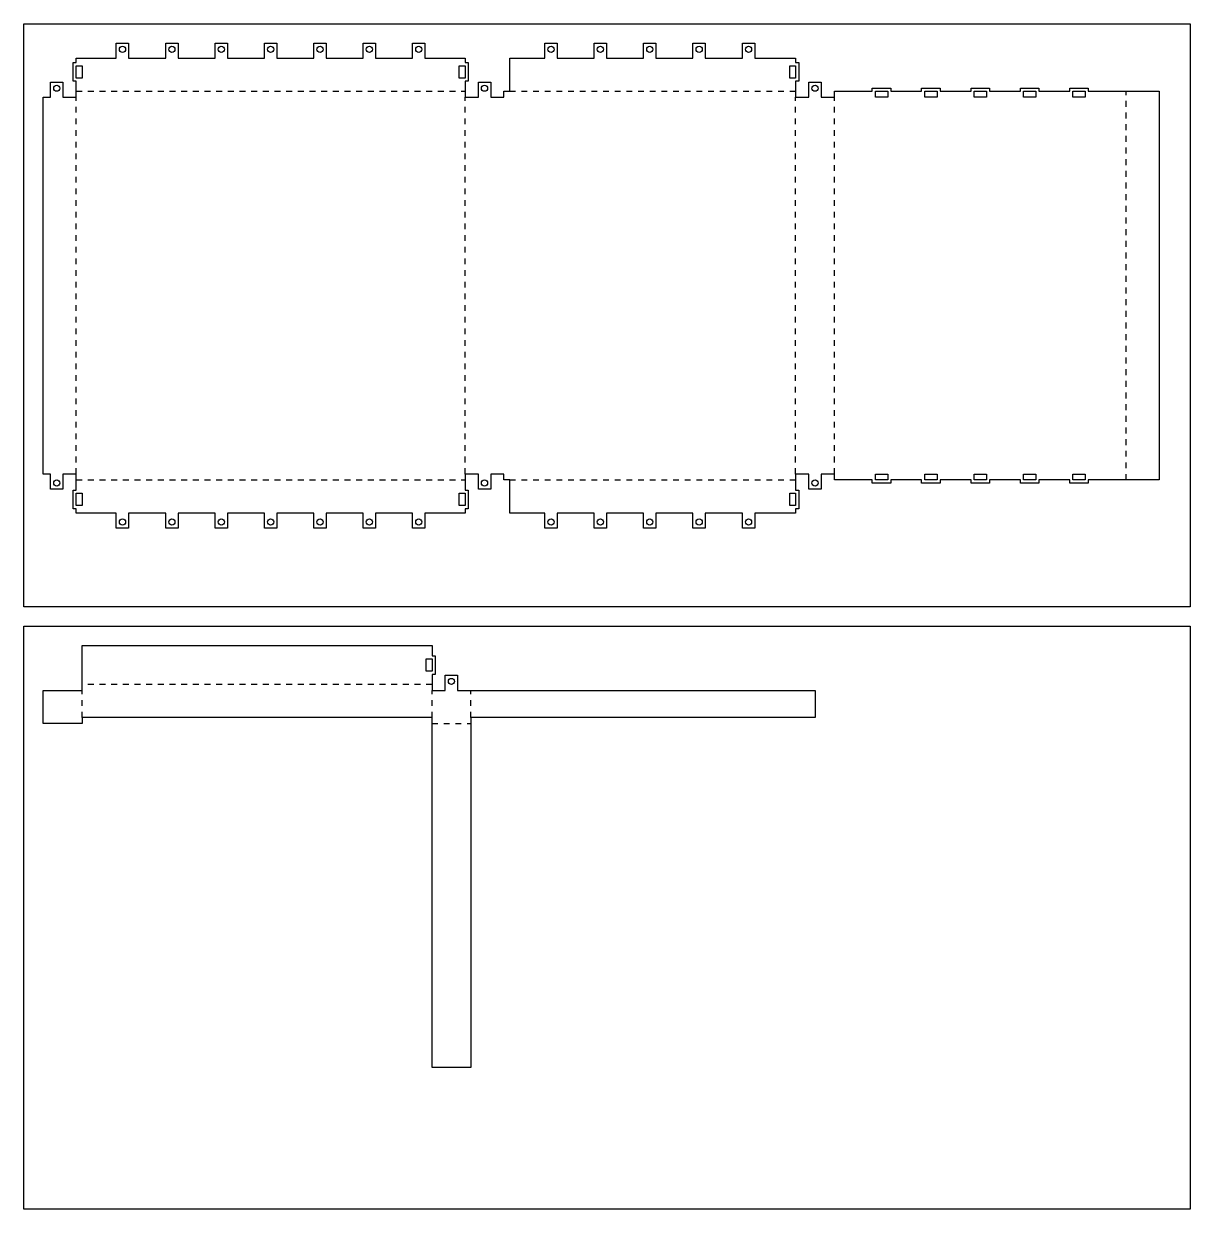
# Model space of a CAD drawing. Header units: metres. Extents: x 0 to 600, y -1550 to 300.
# Drawn here: x 0 to 600, y -310 to 300 of the extents above; entities that cross this region are included whole.
import ezdxf

# ---------------------------------------------------------------- set-up
doc = ezdxf.new("R2010")
doc.units = ezdxf.units.M

msp = doc.modelspace()

# ---------------------------------------------------------------- linework, layer by layer
at = {"layer": '1'}
for p, q in [((47.625, 282.2375), (47.625, 290)), ((47.625, 290), (53.975, 290)), ((49.2125, 286.825), (49.333341, 287.43251)), ((49.333341, 286.21749), (49.2125, 286.825)), ((49.333341, 287.43251), (49.677468, 287.947532)), ((49.677468, 287.947532), (50.19249, 288.291659)), ((50.19249, 288.291659), (50.8, 288.4125)), ((50.8, 288.4125), (51.40751, 288.291659)), ((51.40751, 288.291659), (51.922532, 287.947532)), ((51.922532, 287.947532), (52.266659, 287.43251)), ((52.266659, 287.43251), (52.3875, 286.825)), ((52.3875, 286.825), (52.266659, 286.21749)), ((53.975, 290), (53.975, 282.2375)), ((73.025, 282.2375), (73.025, 290)), ((73.025, 290), (79.375, 290)), ((74.6125, 286.825), (74.733341, 287.43251)), ((74.733341, 286.21749), (74.6125, 286.825)), ((74.733341, 287.43251), (75.077468, 287.947532)), ((75.077468, 287.947532), (75.59249, 288.291659)), ((75.59249, 288.291659), (76.2, 288.4125)), ((76.2, 288.4125), (76.80751, 288.291659)), ((76.80751, 288.291659), (77.322532, 287.947532)), ((77.322532, 287.947532), (77.666659, 287.43251)), ((77.666659, 287.43251), (77.7875, 286.825)), ((77.7875, 286.825), (77.666659, 286.21749)), ((79.375, 290), (79.375, 282.2375)), ((98.425, 282.2375), (98.425, 290)), ((98.425, 290), (104.775, 290)), ((100.0125, 286.825), (100.133341, 287.43251)), ((100.133341, 286.21749), (100.0125, 286.825)), ((100.133341, 287.43251), (100.477468, 287.947532)), ((100.477468, 287.947532), (100.99249, 288.291659)), ((100.99249, 288.291659), (101.6, 288.4125)), ((101.6, 288.4125), (102.20751, 288.291659)), ((102.20751, 288.291659), (102.722532, 287.947532)), ((102.722532, 287.947532), (103.066659, 287.43251)), ((103.066659, 287.43251), (103.1875, 286.825)), ((103.1875, 286.825), (103.066659, 286.21749)), ((104.775, 290), (104.775, 282.2375)), ((123.825, 282.2375), (123.825, 290)), ((123.825, 290), (130.175, 290)), ((125.4125, 286.825), (125.533341, 287.43251)), ((125.533341, 286.21749), (125.4125, 286.825)), ((125.533341, 287.43251), (125.877468, 287.947532)), ((125.877468, 287.947532), (126.39249, 288.291659)), ((126.39249, 288.291659), (127, 288.4125)), ((127, 288.4125), (127.60751, 288.291659)), ((127.60751, 288.291659), (128.122532, 287.947532)), ((128.122532, 287.947532), (128.466659, 287.43251)), ((128.466659, 287.43251), (128.5875, 286.825)), ((128.5875, 286.825), (128.466659, 286.21749)), ((130.175, 290), (130.175, 282.2375)), ((149.225, 282.2375), (149.225, 290)), ((149.225, 290), (155.575, 290)), ((150.8125, 286.825), (150.933341, 287.43251)), ((150.933341, 286.21749), (150.8125, 286.825)), ((150.933341, 287.43251), (151.277468, 287.947532)), ((151.277468, 287.947532), (151.79249, 288.291659)), ((151.79249, 288.291659), (152.4, 288.4125)), ((152.4, 288.4125), (153.00751, 288.291659)), ((153.00751, 288.291659), (153.522532, 287.947532)), ((153.522532, 287.947532), (153.866659, 287.43251)), ((153.866659, 287.43251), (153.9875, 286.825)), ((153.9875, 286.825), (153.866659, 286.21749)), ((155.575, 290), (155.575, 282.2375)), ((174.625, 282.2375), (174.625, 290)), ((174.625, 290), (180.975, 290)), ((176.2125, 286.825), (176.333341, 287.43251)), ((176.333341, 286.21749), (176.2125, 286.825)), ((176.333341, 287.43251), (176.677468, 287.947532)), ((176.677468, 287.947532), (177.19249, 288.291659)), ((177.19249, 288.291659), (177.8, 288.4125)), ((177.8, 288.4125), (178.40751, 288.291659)), ((178.40751, 288.291659), (178.922532, 287.947532)), ((178.922532, 287.947532), (179.266659, 287.43251)), ((179.266659, 287.43251), (179.3875, 286.825)), ((179.3875, 286.825), (179.266659, 286.21749)), ((180.975, 290), (180.975, 282.2375)), ((200.025, 282.2375), (200.025, 290)), ((200.025, 290), (206.375, 290)), ((201.6125, 286.825), (201.733341, 287.43251)), ((201.733341, 286.21749), (201.6125, 286.825)), ((201.733341, 287.43251), (202.077468, 287.947532)), ((202.077468, 287.947532), (202.59249, 288.291659)), ((202.59249, 288.291659), (203.2, 288.4125)), ((203.2, 288.4125), (203.80751, 288.291659)), ((203.80751, 288.291659), (204.322532, 287.947532)), ((204.322532, 287.947532), (204.666659, 287.43251)), ((204.666659, 287.43251), (204.7875, 286.825)), ((204.7875, 286.825), (204.666659, 286.21749)), ((206.375, 290), (206.375, 282.2375)), ((268.025, 282.2375), (268.025, 290)), ((268.025, 290), (274.375, 290)), ((269.6125, 286.825), (269.733341, 287.43251)), ((269.733341, 286.21749), (269.6125, 286.825)), ((269.733341, 287.43251), (270.077468, 287.947532)), ((270.077468, 287.947532), (270.59249, 288.291659)), ((270.59249, 288.291659), (271.2, 288.4125)), ((271.2, 288.4125), (271.80751, 288.291659)), ((271.80751, 288.291659), (272.322532, 287.947532)), ((272.322532, 287.947532), (272.666659, 287.43251)), ((272.666659, 287.43251), (272.7875, 286.825)), ((272.7875, 286.825), (272.666659, 286.21749)), ((274.375, 290), (274.375, 282.2375)), ((293.425, 282.2375), (293.425, 290)), ((293.425, 290), (299.775, 290)), ((295.0125, 286.825), (295.133341, 287.43251)), ((295.133341, 286.21749), (295.0125, 286.825)), ((295.133341, 287.43251), (295.477468, 287.947532)), ((295.477468, 287.947532), (295.99249, 288.291659)), ((295.99249, 288.291659), (296.6, 288.4125)), ((296.6, 288.4125), (297.20751, 288.291659)), ((297.20751, 288.291659), (297.722532, 287.947532)), ((297.722532, 287.947532), (298.066659, 287.43251)), ((298.066659, 287.43251), (298.1875, 286.825)), ((298.1875, 286.825), (298.066659, 286.21749)), ((299.775, 290), (299.775, 282.2375)), ((318.825, 282.2375), (318.825, 290)), ((318.825, 290), (325.175, 290)), ((320.4125, 286.825), (320.533341, 287.43251)), ((320.533341, 286.21749), (320.4125, 286.825)), ((320.533341, 287.43251), (320.877468, 287.947532)), ((320.877468, 287.947532), (321.39249, 288.291659)), ((321.39249, 288.291659), (322, 288.4125)), ((322, 288.4125), (322.60751, 288.291659)), ((322.60751, 288.291659), (323.122532, 287.947532)), ((323.122532, 287.947532), (323.466659, 287.43251)), ((323.466659, 287.43251), (323.5875, 286.825)), ((323.5875, 286.825), (323.466659, 286.21749)), ((325.175, 290), (325.175, 282.2375)), ((344.225, 282.2375), (344.225, 290)), ((344.225, 290), (350.575, 290)), ((345.8125, 286.825), (345.933341, 287.43251)), ((345.933341, 286.21749), (345.8125, 286.825)), ((345.933341, 287.43251), (346.277468, 287.947532)), ((346.277468, 287.947532), (346.79249, 288.291659)), ((346.79249, 288.291659), (347.4, 288.4125)), ((347.4, 288.4125), (348.00751, 288.291659)), ((348.00751, 288.291659), (348.522532, 287.947532)), ((348.522532, 287.947532), (348.866659, 287.43251)), ((348.866659, 287.43251), (348.9875, 286.825)), ((348.9875, 286.825), (348.866659, 286.21749)), ((350.575, 290), (350.575, 282.2375)), ((369.625, 282.2375), (369.625, 290)), ((369.625, 290), (375.975, 290)), ((371.2125, 286.825), (371.333341, 287.43251)), ((371.333341, 286.21749), (371.2125, 286.825)), ((371.333341, 287.43251), (371.677468, 287.947532)), ((371.677468, 287.947532), (372.19249, 288.291659)), ((372.19249, 288.291659), (372.8, 288.4125)), ((372.8, 288.4125), (373.40751, 288.291659)), ((373.40751, 288.291659), (373.922532, 287.947532)), ((373.922532, 287.947532), (374.266659, 287.43251)), ((374.266659, 287.43251), (374.3875, 286.825)), ((374.3875, 286.825), (374.266659, 286.21749)), ((375.975, 290), (375.975, 282.2375)), ((27, 280), (27, 282.2375)), ((27, 282.2375), (47.625, 282.2375)), ((49.677468, 285.702468), (49.333341, 286.21749)), ((50.19249, 285.358341), (49.677468, 285.702468)), ((50.8, 285.2375), (50.19249, 285.358341)), ((51.40751, 285.358341), (50.8, 285.2375)), ((51.922532, 285.702468), (51.40751, 285.358341)), ((52.266659, 286.21749), (51.922532, 285.702468)), ((53.975, 282.2375), (73.025, 282.2375)), ((75.077468, 285.702468), (74.733341, 286.21749)), ((75.59249, 285.358341), (75.077468, 285.702468)), ((76.2, 285.2375), (75.59249, 285.358341)), ((76.80751, 285.358341), (76.2, 285.2375)), ((77.322532, 285.702468), (76.80751, 285.358341)), ((77.666659, 286.21749), (77.322532, 285.702468)), ((79.375, 282.2375), (98.425, 282.2375)), ((100.477468, 285.702468), (100.133341, 286.21749)), ((100.99249, 285.358341), (100.477468, 285.702468)), ((101.6, 285.2375), (100.99249, 285.358341)), ((102.20751, 285.358341), (101.6, 285.2375)), ((102.722532, 285.702468), (102.20751, 285.358341)), ((103.066659, 286.21749), (102.722532, 285.702468)), ((104.775, 282.2375), (123.825, 282.2375)), ((125.877468, 285.702468), (125.533341, 286.21749)), ((126.39249, 285.358341), (125.877468, 285.702468)), ((127, 285.2375), (126.39249, 285.358341)), ((127.60751, 285.358341), (127, 285.2375)), ((128.122532, 285.702468), (127.60751, 285.358341)), ((128.466659, 286.21749), (128.122532, 285.702468)), ((130.175, 282.2375), (149.225, 282.2375)), ((151.277468, 285.702468), (150.933341, 286.21749)), ((151.79249, 285.358341), (151.277468, 285.702468)), ((152.4, 285.2375), (151.79249, 285.358341)), ((153.00751, 285.358341), (152.4, 285.2375)), ((153.522532, 285.702468), (153.00751, 285.358341)), ((153.866659, 286.21749), (153.522532, 285.702468)), ((155.575, 282.2375), (174.625, 282.2375)), ((176.677468, 285.702468), (176.333341, 286.21749)), ((177.19249, 285.358341), (176.677468, 285.702468)), ((177.8, 285.2375), (177.19249, 285.358341)), ((178.40751, 285.358341), (177.8, 285.2375)), ((178.922532, 285.702468), (178.40751, 285.358341)), ((179.266659, 286.21749), (178.922532, 285.702468)), ((180.975, 282.2375), (200.025, 282.2375)), ((202.077468, 285.702468), (201.733341, 286.21749)), ((202.59249, 285.358341), (202.077468, 285.702468)), ((203.2, 285.2375), (202.59249, 285.358341)), ((203.80751, 285.358341), (203.2, 285.2375)), ((204.322532, 285.702468), (203.80751, 285.358341)), ((204.666659, 286.21749), (204.322532, 285.702468)), ((206.375, 282.2375), (227, 282.2375)), ((227, 282.2375), (227, 280)), ((250, 265.2375), (250, 282.2375)), ((250, 282.2375), (268.025, 282.2375)), ((270.077468, 285.702468), (269.733341, 286.21749)), ((270.59249, 285.358341), (270.077468, 285.702468)), ((271.2, 285.2375), (270.59249, 285.358341)), ((271.80751, 285.358341), (271.2, 285.2375)), ((272.322532, 285.702468), (271.80751, 285.358341)), ((272.666659, 286.21749), (272.322532, 285.702468)), ((274.375, 282.2375), (293.425, 282.2375)), ((295.477468, 285.702468), (295.133341, 286.21749)), ((295.99249, 285.358341), (295.477468, 285.702468)), ((296.6, 285.2375), (295.99249, 285.358341)), ((297.20751, 285.358341), (296.6, 285.2375)), ((297.722532, 285.702468), (297.20751, 285.358341)), ((298.066659, 286.21749), (297.722532, 285.702468)), ((299.775, 282.2375), (318.825, 282.2375)), ((320.877468, 285.702468), (320.533341, 286.21749)), ((321.39249, 285.358341), (320.877468, 285.702468)), ((322, 285.2375), (321.39249, 285.358341)), ((322.60751, 285.358341), (322, 285.2375)), ((323.122532, 285.702468), (322.60751, 285.358341)), ((323.466659, 286.21749), (323.122532, 285.702468)), ((325.175, 282.2375), (344.225, 282.2375)), ((346.277468, 285.702468), (345.933341, 286.21749)), ((346.79249, 285.358341), (346.277468, 285.702468)), ((347.4, 285.2375), (346.79249, 285.358341)), ((348.00751, 285.358341), (347.4, 285.2375)), ((348.522532, 285.702468), (348.00751, 285.358341)), ((348.866659, 286.21749), (348.522532, 285.702468)), ((350.575, 282.2375), (369.625, 282.2375)), ((371.677468, 285.702468), (371.333341, 286.21749)), ((372.19249, 285.358341), (371.677468, 285.702468)), ((372.8, 285.2375), (372.19249, 285.358341)), ((373.40751, 285.358341), (372.8, 285.2375)), ((373.922532, 285.702468), (373.40751, 285.358341)), ((374.266659, 286.21749), (373.922532, 285.702468)), ((375.975, 282.2375), (397, 282.2375)), ((397, 282.2375), (397, 280)), ((25.4125, 270.475), (25.4125, 280)), ((25.4125, 280), (27, 280)), ((27, 272.0625), (27, 278.4125)), ((27, 278.4125), (30, 278.4125)), ((30, 278.4125), (30, 272.0625)), ((224, 272.0625), (224, 278.4125)), ((224, 278.4125), (227, 278.4125)), ((227, 280), (228.5875, 280)), ((227, 278.4125), (227, 272.0625)), ((228.5875, 280), (228.5875, 270.475)), ((394, 272.0625), (394, 278.4125)), ((394, 278.4125), (397, 278.4125)), ((397, 280), (398.5875, 280)), ((397, 278.4125), (397, 272.0625)), ((398.5875, 280), (398.5875, 270.475)), ((13.825, 262.2375), (13.825, 270)), ((13.825, 270), (20.175, 270)), ((16.39249, 268.291659), (17, 268.4125)), ((17, 268.4125), (17.60751, 268.291659)), ((20.175, 270), (20.175, 262.2375)), ((27, 270.475), (25.4125, 270.475)), ((30, 272.0625), (27, 272.0625)), ((27, 262.2375), (27, 270.475)), ((227, 272.0625), (224, 272.0625)), ((228.5875, 270.475), (227, 270.475)), ((227, 270.475), (227, 262.2375)), ((233.825, 262.2375), (233.825, 270)), ((233.825, 270), (240.175, 270)), ((236.39249, 268.291659), (237, 268.4125)), ((237, 268.4125), (237.60751, 268.291659)), ((240.175, 270), (240.175, 262.2375)), ((397, 272.0625), (394, 272.0625)), ((398.5875, 270.475), (397, 270.475)), ((397, 270.475), (397, 262.2375)), ((403.825, 262.2375), (403.825, 270)), ((403.825, 270), (410.175, 270)), ((406.39249, 268.291659), (407, 268.4125)), ((407, 268.4125), (407.60751, 268.291659)), ((410.175, 270), (410.175, 262.2375)), ((15.4125, 266.825), (15.533341, 267.43251)), ((15.533341, 266.21749), (15.4125, 266.825)), ((15.533341, 267.43251), (15.877468, 267.947532)), ((15.877468, 265.702468), (15.533341, 266.21749)), ((15.877468, 267.947532), (16.39249, 268.291659)), ((16.39249, 265.358341), (15.877468, 265.702468)), ((17, 265.2375), (16.39249, 265.358341)), ((17.60751, 265.358341), (17, 265.2375)), ((17.60751, 268.291659), (18.122532, 267.947532)), ((18.122532, 265.702468), (17.60751, 265.358341)), ((18.122532, 267.947532), (18.466659, 267.43251)), ((18.466659, 266.21749), (18.122532, 265.702468)), ((18.466659, 267.43251), (18.5875, 266.825)), ((18.5875, 266.825), (18.466659, 266.21749)), ((235.4125, 266.825), (235.533341, 267.43251)), ((235.533341, 266.21749), (235.4125, 266.825)), ((235.533341, 267.43251), (235.877468, 267.947532)), ((235.877468, 265.702468), (235.533341, 266.21749)), ((235.877468, 267.947532), (236.39249, 268.291659)), ((236.39249, 265.358341), (235.877468, 265.702468)), ((237, 265.2375), (236.39249, 265.358341)), ((237.60751, 265.358341), (237, 265.2375)), ((237.60751, 268.291659), (238.122532, 267.947532)), ((238.122532, 265.702468), (237.60751, 265.358341)), ((238.122532, 267.947532), (238.466659, 267.43251)), ((238.466659, 266.21749), (238.122532, 265.702468)), ((238.466659, 267.43251), (238.5875, 266.825)), ((238.5875, 266.825), (238.466659, 266.21749)), ((247.00001, 262.2375), (247.00001, 265.2375)), ((247.00001, 265.2375), (250, 265.2375)), ((405.4125, 266.825), (405.533341, 267.43251)), ((405.533341, 266.21749), (405.4125, 266.825)), ((405.533341, 267.43251), (405.877468, 267.947532)), ((405.877468, 265.702468), (405.533341, 266.21749)), ((405.877468, 267.947532), (406.39249, 268.291659)), ((406.39249, 265.358341), (405.877468, 265.702468)), ((407, 265.2375), (406.39249, 265.358341)), ((407.60751, 265.358341), (407, 265.2375)), ((407.60751, 268.291659), (408.122532, 267.947532)), ((408.122532, 265.702468), (407.60751, 265.358341)), ((408.122532, 267.947532), (408.466659, 267.43251)), ((408.466659, 266.21749), (408.122532, 265.702468)), ((408.466659, 267.43251), (408.5875, 266.825)), ((408.5875, 266.825), (408.466659, 266.21749)), ((417, 262.2375), (417, 265.2375)), ((417, 265.2375), (436.4375, 265.2375)), ((436.4375, 265.2375), (436.4375, 266.825)), ((436.4375, 266.825), (445.9625, 266.825)), ((438.025, 265.2375), (444.375, 265.2375)), ((438.025, 262.2375), (438.025, 265.2375)), ((444.375, 265.2375), (444.375, 262.2375)), ((445.9625, 266.825), (445.9625, 265.2375)), ((445.9625, 265.2375), (461.8375, 265.2375)), ((461.8375, 265.2375), (461.8375, 266.825)), ((461.8375, 266.825), (471.3625, 266.825)), ((463.425, 265.2375), (469.775, 265.2375)), ((463.425, 262.2375), (463.425, 265.2375)), ((469.775, 265.2375), (469.775, 262.2375)), ((471.3625, 266.825), (471.3625, 265.2375)), ((471.3625, 265.2375), (487.2375, 265.2375)), ((487.2375, 265.2375), (487.2375, 266.825)), ((487.2375, 266.825), (496.7625, 266.825)), ((488.825, 265.2375), (495.175, 265.2375)), ((488.825, 262.2375), (488.825, 265.2375)), ((495.175, 265.2375), (495.175, 262.2375)), ((496.7625, 266.825), (496.7625, 265.2375)), ((496.7625, 265.2375), (512.6375, 265.2375)), ((512.6375, 265.2375), (512.6375, 266.825)), ((512.6375, 266.825), (522.1625, 266.825)), ((514.225, 265.2375), (520.575, 265.2375)), ((514.225, 262.2375), (514.225, 265.2375)), ((520.575, 265.2375), (520.575, 262.2375)), ((522.1625, 266.825), (522.1625, 265.2375)), ((522.1625, 265.2375), (538.0375, 265.2375)), ((538.0375, 265.2375), (538.0375, 266.825)), ((538.0375, 266.825), (547.5625, 266.825)), ((539.625, 265.2375), (545.975, 265.2375)), ((539.625, 262.2375), (539.625, 265.2375)), ((545.975, 265.2375), (545.975, 262.2375)), ((547.5625, 266.825), (547.5625, 265.2375)), ((547.5625, 265.2375), (584, 265.2375)), ((584, 265.2375), (584, 65.2375)), ((10, 68.2375), (10, 262.2375)), ((10, 262.2375), (13.825, 262.2375)), ((20.175, 262.2375), (27, 262.2375)), ((227, 262.2375), (233.825, 262.2375)), ((240.175, 262.2375), (247.00001, 262.2375)), ((397, 262.2375), (403.825, 262.2375)), ((410.175, 262.2375), (417, 262.2375)), ((444.375, 262.2375), (438.025, 262.2375)), ((469.775, 262.2375), (463.425, 262.2375)), ((495.175, 262.2375), (488.825, 262.2375)), ((520.575, 262.2375), (514.225, 262.2375)), ((545.975, 262.2375), (539.625, 262.2375)), ((13.825, 68.2375), (10, 68.2375)), ((13.825, 60.475), (13.825, 68.2375)), ((27, 68.2375), (20.175, 68.2375)), ((20.175, 68.2375), (20.175, 60.475)), ((27, 60), (27, 68.2375)), ((233.825, 68.2375), (227, 68.2375)), ((227, 68.2375), (227, 60)), ((233.825, 60.475), (233.825, 68.2375)), ((247.00001, 68.2375), (240.175, 68.2375)), ((240.175, 68.2375), (240.175, 60.475)), ((247.00001, 65.2375), (247.00001, 68.2375)), ((403.825, 68.2375), (397, 68.2375)), ((397, 68.2375), (397, 60)), ((403.825, 60.475), (403.825, 68.2375)), ((417, 68.2375), (410.175, 68.2375)), ((410.175, 68.2375), (410.175, 60.475)), ((417, 65.2375), (417, 68.2375)), ((438.025, 65.2375), (438.025, 68.2375)), ((438.025, 68.2375), (444.375, 68.2375)), ((444.375, 68.2375), (444.375, 65.2375)), ((463.425, 65.2375), (463.425, 68.2375)), ((463.425, 68.2375), (469.775, 68.2375)), ((469.775, 68.2375), (469.775, 65.2375)), ((488.825, 65.2375), (488.825, 68.2375)), ((488.825, 68.2375), (495.175, 68.2375)), ((495.175, 68.2375), (495.175, 65.2375)), ((514.225, 65.2375), (514.225, 68.2375)), ((514.225, 68.2375), (520.575, 68.2375)), ((520.575, 68.2375), (520.575, 65.2375)), ((539.625, 65.2375), (539.625, 68.2375)), ((539.625, 68.2375), (545.975, 68.2375)), ((545.975, 68.2375), (545.975, 65.2375)), ((15.4125, 63.65), (15.533341, 64.25751)), ((15.533341, 63.04249), (15.4125, 63.65)), ((15.533341, 64.25751), (15.877468, 64.772532)), ((15.877468, 62.527468), (15.533341, 63.04249)), ((15.877468, 64.772532), (16.39249, 65.116659)), ((16.39249, 62.183341), (15.877468, 62.527468)), ((16.39249, 65.116659), (17, 65.2375)), ((17, 62.0625), (16.39249, 62.183341)), ((17, 65.2375), (17.60751, 65.116659)), ((17.60751, 62.183341), (17, 62.0625)), ((17.60751, 65.116659), (18.122532, 64.772532)), ((18.122532, 62.527468), (17.60751, 62.183341)), ((18.122532, 64.772532), (18.466659, 64.25751)), ((18.466659, 63.04249), (18.122532, 62.527468)), ((18.466659, 64.25751), (18.5875, 63.65)), ((18.5875, 63.65), (18.466659, 63.04249)), ((235.4125, 63.65), (235.533341, 64.25751)), ((235.533341, 63.04249), (235.4125, 63.65)), ((235.533341, 64.25751), (235.877468, 64.772532)), ((235.877468, 62.527468), (235.533341, 63.04249)), ((235.877468, 64.772532), (236.39249, 65.116659)), ((236.39249, 62.183341), (235.877468, 62.527468)), ((236.39249, 65.116659), (237, 65.2375)), ((237, 62.0625), (236.39249, 62.183341)), ((237, 65.2375), (237.60751, 65.116659)), ((237.60751, 62.183341), (237, 62.0625)), ((237.60751, 65.116659), (238.122532, 64.772532)), ((238.122532, 62.527468), (237.60751, 62.183341)), ((238.122532, 64.772532), (238.466659, 64.25751)), ((238.466659, 63.04249), (238.122532, 62.527468)), ((238.466659, 64.25751), (238.5875, 63.65)), ((238.5875, 63.65), (238.466659, 63.04249)), ((250, 65.2375), (247.00001, 65.2375)), ((250, 48.2375), (250, 65.2375)), ((405.4125, 63.65), (405.533341, 64.25751)), ((405.533341, 63.04249), (405.4125, 63.65)), ((405.533341, 64.25751), (405.877468, 64.772532)), ((405.877468, 62.527468), (405.533341, 63.04249)), ((405.877468, 64.772532), (406.39249, 65.116659)), ((406.39249, 62.183341), (405.877468, 62.527468)), ((406.39249, 65.116659), (407, 65.2375)), ((407, 62.0625), (406.39249, 62.183341)), ((407, 65.2375), (407.60751, 65.116659)), ((407.60751, 62.183341), (407, 62.0625)), ((407.60751, 65.116659), (408.122532, 64.772532)), ((408.122532, 62.527468), (407.60751, 62.183341)), ((408.122532, 64.772532), (408.466659, 64.25751)), ((408.466659, 63.04249), (408.122532, 62.527468)), ((408.466659, 64.25751), (408.5875, 63.65)), ((408.5875, 63.65), (408.466659, 63.04249)), ((436.4375, 65.2375), (417, 65.2375)), ((436.4375, 63.65), (436.4375, 65.2375)), ((445.9625, 63.65), (436.4375, 63.65)), ((444.375, 65.2375), (438.025, 65.2375)), ((461.8375, 65.2375), (445.9625, 65.2375)), ((445.9625, 65.2375), (445.9625, 63.65)), ((461.8375, 63.65), (461.8375, 65.2375)), ((471.3625, 63.65), (461.8375, 63.65)), ((469.775, 65.2375), (463.425, 65.2375)), ((487.2375, 65.2375), (471.3625, 65.2375)), ((471.3625, 65.2375), (471.3625, 63.65)), ((487.2375, 63.65), (487.2375, 65.2375)), ((496.7625, 63.65), (487.2375, 63.65)), ((495.175, 65.2375), (488.825, 65.2375)), ((512.6375, 65.2375), (496.7625, 65.2375)), ((496.7625, 65.2375), (496.7625, 63.65)), ((512.6375, 63.65), (512.6375, 65.2375)), ((522.1625, 63.65), (512.6375, 63.65)), ((520.575, 65.2375), (514.225, 65.2375)), ((538.0375, 65.2375), (522.1625, 65.2375)), ((522.1625, 65.2375), (522.1625, 63.65)), ((538.0375, 63.65), (538.0375, 65.2375)), ((547.5625, 63.65), (538.0375, 63.65)), ((545.975, 65.2375), (539.625, 65.2375)), ((584, 65.2375), (547.5625, 65.2375)), ((547.5625, 65.2375), (547.5625, 63.65)), ((20.175, 60.475), (13.825, 60.475)), ((25.4125, 50.475), (25.4125, 60)), ((25.4125, 60), (27, 60)), ((27, 52.0625), (27, 58.4125)), ((27, 58.4125), (30, 58.4125)), ((30, 58.4125), (30, 52.0625)), ((224, 52.0625), (224, 58.4125)), ((224, 58.4125), (227, 58.4125)), ((227, 60), (228.5875, 60)), ((227, 58.4125), (227, 52.0625)), ((228.5875, 60), (228.5875, 50.475)), ((240.175, 60.475), (233.825, 60.475)), ((394, 52.0625), (394, 58.4125)), ((394, 58.4125), (397, 58.4125)), ((397, 60), (398.5875, 60)), ((397, 58.4125), (397, 52.0625)), ((398.5875, 60), (398.5875, 50.475)), ((410.175, 60.475), (403.825, 60.475)), ((27, 50.475), (25.4125, 50.475)), ((30, 52.0625), (27, 52.0625)), ((27, 48.2375), (27, 50.475)), ((227, 52.0625), (224, 52.0625)), ((228.5875, 50.475), (227, 50.475)), ((227, 50.475), (227, 48.2375)), ((397, 52.0625), (394, 52.0625)), ((398.5875, 50.475), (397, 50.475)), ((397, 50.475), (397, 48.2375)), ((47.625, 48.2375), (27, 48.2375)), ((47.625, 40.475), (47.625, 48.2375)), ((49.2125, 43.65), (49.333341, 44.25751)), ((49.333341, 43.04249), (49.2125, 43.65)), ((49.333341, 44.25751), (49.677468, 44.772532)), ((49.677468, 42.527468), (49.333341, 43.04249)), ((49.677468, 44.772532), (50.19249, 45.116659)), ((50.19249, 45.116659), (50.8, 45.2375)), ((50.8, 45.2375), (51.40751, 45.116659)), ((51.40751, 45.116659), (51.922532, 44.772532)), ((51.922532, 44.772532), (52.266659, 44.25751)), ((52.266659, 43.04249), (51.922532, 42.527468)), ((52.266659, 44.25751), (52.3875, 43.65)), ((52.3875, 43.65), (52.266659, 43.04249)), ((73.025, 48.2375), (53.975, 48.2375)), ((53.975, 48.2375), (53.975, 40.475)), ((73.025, 40.475), (73.025, 48.2375)), ((74.6125, 43.65), (74.733341, 44.25751)), ((74.733341, 43.04249), (74.6125, 43.65)), ((74.733341, 44.25751), (75.077468, 44.772532)), ((75.077468, 42.527468), (74.733341, 43.04249)), ((75.077468, 44.772532), (75.59249, 45.116659)), ((75.59249, 45.116659), (76.2, 45.2375)), ((76.2, 45.2375), (76.80751, 45.116659)), ((76.80751, 45.116659), (77.322532, 44.772532)), ((77.322532, 44.772532), (77.666659, 44.25751)), ((77.666659, 43.04249), (77.322532, 42.527468)), ((77.666659, 44.25751), (77.7875, 43.65)), ((77.7875, 43.65), (77.666659, 43.04249)), ((98.425, 48.2375), (79.375, 48.2375)), ((79.375, 48.2375), (79.375, 40.475)), ((98.425, 40.475), (98.425, 48.2375)), ((100.0125, 43.65), (100.133341, 44.25751)), ((100.133341, 43.04249), (100.0125, 43.65)), ((100.133341, 44.25751), (100.477468, 44.772532)), ((100.477468, 42.527468), (100.133341, 43.04249)), ((100.477468, 44.772532), (100.99249, 45.116659)), ((100.99249, 45.116659), (101.6, 45.2375)), ((101.6, 45.2375), (102.20751, 45.116659)), ((102.20751, 45.116659), (102.722532, 44.772532)), ((102.722532, 44.772532), (103.066659, 44.25751)), ((103.066659, 43.04249), (102.722532, 42.527468)), ((103.066659, 44.25751), (103.1875, 43.65)), ((103.1875, 43.65), (103.066659, 43.04249)), ((123.825, 48.2375), (104.775, 48.2375)), ((104.775, 48.2375), (104.775, 40.475)), ((123.825, 40.475), (123.825, 48.2375)), ((125.4125, 43.65), (125.533341, 44.25751)), ((125.533341, 43.04249), (125.4125, 43.65)), ((125.533341, 44.25751), (125.877468, 44.772532)), ((125.877468, 42.527468), (125.533341, 43.04249)), ((125.877468, 44.772532), (126.39249, 45.116659)), ((126.39249, 45.116659), (127, 45.2375)), ((127, 45.2375), (127.60751, 45.116659)), ((127.60751, 45.116659), (128.122532, 44.772532)), ((128.122532, 44.772532), (128.466659, 44.25751)), ((128.466659, 43.04249), (128.122532, 42.527468)), ((128.466659, 44.25751), (128.5875, 43.65)), ((128.5875, 43.65), (128.466659, 43.04249)), ((149.225, 48.2375), (130.175, 48.2375)), ((130.175, 48.2375), (130.175, 40.475)), ((149.225, 40.475), (149.225, 48.2375)), ((150.8125, 43.65), (150.933341, 44.25751)), ((150.933341, 43.04249), (150.8125, 43.65)), ((150.933341, 44.25751), (151.277468, 44.772532)), ((151.277468, 42.527468), (150.933341, 43.04249)), ((151.277468, 44.772532), (151.79249, 45.116659)), ((151.79249, 45.116659), (152.4, 45.2375)), ((152.4, 45.2375), (153.00751, 45.116659)), ((153.00751, 45.116659), (153.522532, 44.772532)), ((153.522532, 44.772532), (153.866659, 44.25751)), ((153.866659, 43.04249), (153.522532, 42.527468)), ((153.866659, 44.25751), (153.9875, 43.65)), ((153.9875, 43.65), (153.866659, 43.04249)), ((174.625, 48.2375), (155.575, 48.2375)), ((155.575, 48.2375), (155.575, 40.475)), ((174.625, 40.475), (174.625, 48.2375)), ((176.2125, 43.65), (176.333341, 44.25751)), ((176.333341, 43.04249), (176.2125, 43.65)), ((176.333341, 44.25751), (176.677468, 44.772532)), ((176.677468, 42.527468), (176.333341, 43.04249)), ((176.677468, 44.772532), (177.19249, 45.116659)), ((177.19249, 45.116659), (177.8, 45.2375)), ((177.8, 45.2375), (178.40751, 45.116659)), ((178.40751, 45.116659), (178.922532, 44.772532)), ((178.922532, 44.772532), (179.266659, 44.25751)), ((179.266659, 43.04249), (178.922532, 42.527468)), ((179.266659, 44.25751), (179.3875, 43.65)), ((179.3875, 43.65), (179.266659, 43.04249)), ((200.025, 48.2375), (180.975, 48.2375)), ((180.975, 48.2375), (180.975, 40.475)), ((200.025, 40.475), (200.025, 48.2375)), ((201.6125, 43.65), (201.733341, 44.25751)), ((201.733341, 43.04249), (201.6125, 43.65)), ((201.733341, 44.25751), (202.077468, 44.772532)), ((202.077468, 42.527468), (201.733341, 43.04249)), ((202.077468, 44.772532), (202.59249, 45.116659)), ((202.59249, 45.116659), (203.2, 45.2375)), ((203.2, 45.2375), (203.80751, 45.116659)), ((203.80751, 45.116659), (204.322532, 44.772532)), ((204.322532, 44.772532), (204.666659, 44.25751)), ((204.666659, 43.04249), (204.322532, 42.527468)), ((204.666659, 44.25751), (204.7875, 43.65)), ((204.7875, 43.65), (204.666659, 43.04249)), ((227, 48.2375), (206.375, 48.2375)), ((206.375, 48.2375), (206.375, 40.475)), ((268.025, 48.2375), (250, 48.2375)), ((268.025, 40.475), (268.025, 48.2375)), ((269.6125, 43.65), (269.733341, 44.25751)), ((269.733341, 43.04249), (269.6125, 43.65)), ((269.733341, 44.25751), (270.077468, 44.772532)), ((270.077468, 42.527468), (269.733341, 43.04249)), ((270.077468, 44.772532), (270.59249, 45.116659)), ((270.59249, 45.116659), (271.2, 45.2375)), ((271.2, 45.2375), (271.80751, 45.116659)), ((271.80751, 45.116659), (272.322532, 44.772532)), ((272.322532, 44.772532), (272.666659, 44.25751)), ((272.666659, 43.04249), (272.322532, 42.527468)), ((272.666659, 44.25751), (272.7875, 43.65)), ((272.7875, 43.65), (272.666659, 43.04249)), ((293.425, 48.2375), (274.375, 48.2375)), ((274.375, 48.2375), (274.375, 40.475)), ((293.425, 40.475), (293.425, 48.2375)), ((295.0125, 43.65), (295.133341, 44.25751)), ((295.133341, 43.04249), (295.0125, 43.65)), ((295.133341, 44.25751), (295.477468, 44.772532)), ((295.477468, 42.527468), (295.133341, 43.04249)), ((295.477468, 44.772532), (295.99249, 45.116659)), ((295.99249, 45.116659), (296.6, 45.2375)), ((296.6, 45.2375), (297.20751, 45.116659)), ((297.20751, 45.116659), (297.722532, 44.772532)), ((297.722532, 44.772532), (298.066659, 44.25751)), ((298.066659, 43.04249), (297.722532, 42.527468)), ((298.066659, 44.25751), (298.1875, 43.65)), ((298.1875, 43.65), (298.066659, 43.04249)), ((318.825, 48.2375), (299.775, 48.2375)), ((299.775, 48.2375), (299.775, 40.475)), ((318.825, 40.475), (318.825, 48.2375)), ((320.4125, 43.65), (320.533341, 44.25751)), ((320.533341, 43.04249), (320.4125, 43.65)), ((320.533341, 44.25751), (320.877468, 44.772532)), ((320.877468, 42.527468), (320.533341, 43.04249)), ((320.877468, 44.772532), (321.39249, 45.116659)), ((321.39249, 45.116659), (322, 45.2375)), ((322, 45.2375), (322.60751, 45.116659)), ((322.60751, 45.116659), (323.122532, 44.772532)), ((323.122532, 44.772532), (323.466659, 44.25751)), ((323.466659, 43.04249), (323.122532, 42.527468)), ((323.466659, 44.25751), (323.5875, 43.65)), ((323.5875, 43.65), (323.466659, 43.04249)), ((344.225, 48.2375), (325.175, 48.2375)), ((325.175, 48.2375), (325.175, 40.475)), ((344.225, 40.475), (344.225, 48.2375)), ((345.8125, 43.65), (345.933341, 44.25751)), ((345.933341, 43.04249), (345.8125, 43.65)), ((345.933341, 44.25751), (346.277468, 44.772532)), ((346.277468, 42.527468), (345.933341, 43.04249)), ((346.277468, 44.772532), (346.79249, 45.116659)), ((346.79249, 45.116659), (347.4, 45.2375)), ((347.4, 45.2375), (348.00751, 45.116659)), ((348.00751, 45.116659), (348.522532, 44.772532)), ((348.522532, 44.772532), (348.866659, 44.25751)), ((348.866659, 43.04249), (348.522532, 42.527468)), ((348.866659, 44.25751), (348.9875, 43.65)), ((348.9875, 43.65), (348.866659, 43.04249)), ((369.625, 48.2375), (350.575, 48.2375)), ((350.575, 48.2375), (350.575, 40.475)), ((369.625, 40.475), (369.625, 48.2375)), ((371.2125, 43.65), (371.333341, 44.25751)), ((371.333341, 43.04249), (371.2125, 43.65)), ((371.333341, 44.25751), (371.677468, 44.772532)), ((371.677468, 42.527468), (371.333341, 43.04249)), ((371.677468, 44.772532), (372.19249, 45.116659)), ((372.19249, 45.116659), (372.8, 45.2375)), ((372.8, 45.2375), (373.40751, 45.116659)), ((373.40751, 45.116659), (373.922532, 44.772532)), ((373.922532, 44.772532), (374.266659, 44.25751)), ((374.266659, 43.04249), (373.922532, 42.527468)), ((374.266659, 44.25751), (374.3875, 43.65)), ((374.3875, 43.65), (374.266659, 43.04249)), ((397, 48.2375), (375.975, 48.2375)), ((375.975, 48.2375), (375.975, 40.475)), ((53.975, 40.475), (47.625, 40.475)), ((50.19249, 42.183341), (49.677468, 42.527468)), ((50.8, 42.0625), (50.19249, 42.183341)), ((51.40751, 42.183341), (50.8, 42.0625)), ((51.922532, 42.527468), (51.40751, 42.183341)), ((79.375, 40.475), (73.025, 40.475)), ((75.59249, 42.183341), (75.077468, 42.527468)), ((76.2, 42.0625), (75.59249, 42.183341)), ((76.80751, 42.183341), (76.2, 42.0625)), ((77.322532, 42.527468), (76.80751, 42.183341)), ((104.775, 40.475), (98.425, 40.475)), ((100.99249, 42.183341), (100.477468, 42.527468)), ((101.6, 42.0625), (100.99249, 42.183341)), ((102.20751, 42.183341), (101.6, 42.0625)), ((102.722532, 42.527468), (102.20751, 42.183341)), ((130.175, 40.475), (123.825, 40.475)), ((126.39249, 42.183341), (125.877468, 42.527468)), ((127, 42.0625), (126.39249, 42.183341)), ((127.60751, 42.183341), (127, 42.0625)), ((128.122532, 42.527468), (127.60751, 42.183341)), ((155.575, 40.475), (149.225, 40.475)), ((151.79249, 42.183341), (151.277468, 42.527468)), ((152.4, 42.0625), (151.79249, 42.183341)), ((153.00751, 42.183341), (152.4, 42.0625)), ((153.522532, 42.527468), (153.00751, 42.183341)), ((180.975, 40.475), (174.625, 40.475)), ((177.19249, 42.183341), (176.677468, 42.527468)), ((177.8, 42.0625), (177.19249, 42.183341)), ((178.40751, 42.183341), (177.8, 42.0625)), ((178.922532, 42.527468), (178.40751, 42.183341)), ((206.375, 40.475), (200.025, 40.475)), ((202.59249, 42.183341), (202.077468, 42.527468)), ((203.2, 42.0625), (202.59249, 42.183341)), ((203.80751, 42.183341), (203.2, 42.0625)), ((204.322532, 42.527468), (203.80751, 42.183341)), ((274.375, 40.475), (268.025, 40.475)), ((270.59249, 42.183341), (270.077468, 42.527468)), ((271.2, 42.0625), (270.59249, 42.183341)), ((271.80751, 42.183341), (271.2, 42.0625)), ((272.322532, 42.527468), (271.80751, 42.183341)), ((299.775, 40.475), (293.425, 40.475)), ((295.99249, 42.183341), (295.477468, 42.527468)), ((296.6, 42.0625), (295.99249, 42.183341)), ((297.20751, 42.183341), (296.6, 42.0625)), ((297.722532, 42.527468), (297.20751, 42.183341)), ((325.175, 40.475), (318.825, 40.475)), ((321.39249, 42.183341), (320.877468, 42.527468)), ((322, 42.0625), (321.39249, 42.183341)), ((322.60751, 42.183341), (322, 42.0625)), ((323.122532, 42.527468), (322.60751, 42.183341)), ((350.575, 40.475), (344.225, 40.475)), ((346.79249, 42.183341), (346.277468, 42.527468)), ((347.4, 42.0625), (346.79249, 42.183341)), ((348.00751, 42.183341), (347.4, 42.0625)), ((348.522532, 42.527468), (348.00751, 42.183341)), ((375.975, 40.475), (369.625, 40.475)), ((372.19249, 42.183341), (371.677468, 42.527468)), ((372.8, 42.0625), (372.19249, 42.183341)), ((373.40751, 42.183341), (372.8, 42.0625)), ((373.922532, 42.527468), (373.40751, 42.183341))]:
    msp.add_line(p, q, dxfattribs=at)
at = {"layer": '3'}
for p, q in [((30, -43), (30, -20)), ((30, -20), (210, -20)), ((210, -20), (210, -25.2375)), ((207, -33.175), (207, -26.825)), ((207, -26.825), (210, -26.825)), ((210, -25.2375), (211.5875, -25.2375)), ((210, -26.825), (210, -33.175)), ((211.5875, -25.2375), (211.5875, -34.7625)), ((210, -33.175), (207, -33.175)), ((211.5875, -34.7625), (210, -34.7625)), ((210, -34.7625), (210, -43)), ((216.825, -43), (216.825, -35.2375)), ((216.825, -35.2375), (223.175, -35.2375)), ((223.175, -35.2375), (223.175, -43)), ((218.4125, -38.4125), (218.533341, -37.80499)), ((218.533341, -39.02001), (218.4125, -38.4125)), ((218.533341, -37.80499), (218.877468, -37.289968)), ((218.877468, -39.535032), (218.533341, -39.02001)), ((218.877468, -37.289968), (219.39249, -36.945841)), ((219.39249, -39.879159), (218.877468, -39.535032)), ((219.39249, -36.945841), (220, -36.825)), ((220, -40), (219.39249, -39.879159)), ((220, -36.825), (220.60751, -36.945841)), ((220.60751, -39.879159), (220, -40)), ((220.60751, -36.945841), (221.122532, -37.289968)), ((221.122532, -39.535032), (220.60751, -39.879159)), ((221.122532, -37.289968), (221.466659, -37.80499)), ((221.466659, -39.02001), (221.122532, -39.535032)), ((221.466659, -37.80499), (221.5875, -38.4125)), ((221.5875, -38.4125), (221.466659, -39.02001)), ((10, -60), (10, -43)), ((10, -43), (30, -43)), ((210, -43), (216.825, -43)), ((223.175, -43), (407, -43)), ((407, -43), (407, -57)), ((30, -60), (10, -60)), ((210, -57), (30, -57)), ((30, -57), (30, -60)), ((210, -237), (210, -57)), ((407, -57), (230, -57)), ((230, -57), (230, -237)), ((230, -237), (210, -237))]:
    msp.add_line(p, q, dxfattribs=at)
at = {"layer": 'fold-line'}
for p, q in [((27, 265.2375), (30, 265.2375)), ((33, 265.2375), (36, 265.2375)), ((39, 265.2375), (42, 265.2375)), ((45, 265.2375), (48, 265.2375)), ((51, 265.2375), (54, 265.2375)), ((57, 265.2375), (60, 265.2375)), ((63, 265.2375), (66, 265.2375)), ((69, 265.2375), (72, 265.2375)), ((75, 265.2375), (78, 265.2375)), ((81, 265.2375), (84, 265.2375)), ((87, 265.2375), (90, 265.2375)), ((93, 265.2375), (96, 265.2375)), ((99, 265.2375), (102, 265.2375)), ((105, 265.2375), (108, 265.2375)), ((111, 265.2375), (114, 265.2375)), ((117, 265.2375), (120, 265.2375)), ((123, 265.2375), (126, 265.2375)), ((129, 265.2375), (132, 265.2375)), ((135, 265.2375), (138, 265.2375)), ((141, 265.2375), (144, 265.2375)), ((147, 265.2375), (150, 265.2375)), ((153, 265.2375), (156, 265.2375)), ((159, 265.2375), (162, 265.2375)), ((165, 265.2375), (168, 265.2375)), ((171, 265.2375), (174, 265.2375)), ((177, 265.2375), (180, 265.2375)), ((183, 265.2375), (186, 265.2375)), ((189, 265.2375), (192, 265.2375)), ((195, 265.2375), (198, 265.2375)), ((201, 265.2375), (204, 265.2375)), ((207, 265.2375), (210, 265.2375)), ((213, 265.2375), (216, 265.2375)), ((219, 265.2375), (222, 265.2375)), ((225, 265.2375), (227, 265.2375)), ((250, 265.2375), (253, 265.2375)), ((256, 265.2375), (259, 265.2375)), ((262, 265.2375), (265, 265.2375)), ((268, 265.2375), (271, 265.2375)), ((274, 265.2375), (277, 265.2375)), ((280, 265.2375), (283, 265.2375)), ((286, 265.2375), (289, 265.2375)), ((292, 265.2375), (295, 265.2375)), ((298, 265.2375), (301, 265.2375)), ((304, 265.2375), (307, 265.2375)), ((310, 265.2375), (313, 265.2375)), ((316, 265.2375), (319, 265.2375)), ((322, 265.2375), (325, 265.2375)), ((328, 265.2375), (331, 265.2375)), ((334, 265.2375), (337, 265.2375)), ((340, 265.2375), (343, 265.2375)), ((346, 265.2375), (349, 265.2375)), ((352, 265.2375), (355, 265.2375)), ((358, 265.2375), (361, 265.2375)), ((364, 265.2375), (367, 265.2375)), ((370, 265.2375), (373, 265.2375)), ((376, 265.2375), (379, 265.2375)), ((382, 265.2375), (385, 265.2375)), ((388, 265.2375), (391, 265.2375)), ((394, 265.2375), (397, 265.2375)), ((567, 263.2375), (567, 265.2375)), ((27, 260.2375), (27, 262.2375)), ((27, 254.2375), (27, 257.2375)), ((227, 260.2375), (227, 262.2375)), ((227, 254.2375), (227, 257.2375)), ((397, 260.2375), (397, 262.2375)), ((397, 254.2375), (397, 257.2375)), ((417, 260.2375), (417, 262.2375)), ((417, 254.2375), (417, 257.2375)), ((567, 257.2375), (567, 260.2375)), ((27, 248.2375), (27, 251.2375)), ((227, 248.2375), (227, 251.2375)), ((397, 248.2375), (397, 251.2375)), ((417, 248.2375), (417, 251.2375)), ((567, 251.2375), (567, 254.2375)), ((27, 242.2375), (27, 245.2375)), ((227, 242.2375), (227, 245.2375)), ((397, 242.2375), (397, 245.2375)), ((417, 242.2375), (417, 245.2375)), ((567, 245.2375), (567, 248.2375)), ((27, 236.2375), (27, 239.2375)), ((227, 236.2375), (227, 239.2375)), ((397, 236.2375), (397, 239.2375)), ((417, 236.2375), (417, 239.2375)), ((567, 239.2375), (567, 242.2375)), ((27, 230.2375), (27, 233.2375)), ((227, 230.2375), (227, 233.2375)), ((397, 230.2375), (397, 233.2375)), ((417, 230.2375), (417, 233.2375)), ((567, 233.2375), (567, 236.2375)), ((27, 224.2375), (27, 227.2375)), ((227, 224.2375), (227, 227.2375)), ((397, 224.2375), (397, 227.2375)), ((417, 224.2375), (417, 227.2375)), ((567, 227.2375), (567, 230.2375)), ((27, 218.2375), (27, 221.2375)), ((227, 218.2375), (227, 221.2375)), ((397, 218.2375), (397, 221.2375)), ((417, 218.2375), (417, 221.2375)), ((567, 221.2375), (567, 224.2375)), ((27, 212.2375), (27, 215.2375)), ((227, 212.2375), (227, 215.2375)), ((397, 212.2375), (397, 215.2375)), ((417, 212.2375), (417, 215.2375)), ((567, 215.2375), (567, 218.2375)), ((27, 206.2375), (27, 209.2375)), ((227, 206.2375), (227, 209.2375)), ((397, 206.2375), (397, 209.2375)), ((417, 206.2375), (417, 209.2375)), ((567, 209.2375), (567, 212.2375)), ((27, 200.2375), (27, 203.2375)), ((227, 200.2375), (227, 203.2375)), ((397, 200.2375), (397, 203.2375)), ((417, 200.2375), (417, 203.2375)), ((567, 203.2375), (567, 206.2375)), ((27, 194.2375), (27, 197.2375)), ((227, 194.2375), (227, 197.2375)), ((397, 194.2375), (397, 197.2375)), ((417, 194.2375), (417, 197.2375)), ((567, 197.2375), (567, 200.2375)), ((27, 188.2375), (27, 191.2375)), ((227, 188.2375), (227, 191.2375)), ((397, 188.2375), (397, 191.2375)), ((417, 188.2375), (417, 191.2375)), ((567, 191.2375), (567, 194.2375)), ((27, 182.2375), (27, 185.2375)), ((227, 182.2375), (227, 185.2375)), ((397, 182.2375), (397, 185.2375)), ((417, 182.2375), (417, 185.2375)), ((567, 185.2375), (567, 188.2375)), ((27, 176.2375), (27, 179.2375)), ((227, 176.2375), (227, 179.2375)), ((397, 176.2375), (397, 179.2375)), ((417, 176.2375), (417, 179.2375)), ((567, 179.2375), (567, 182.2375)), ((27, 170.2375), (27, 173.2375)), ((227, 170.2375), (227, 173.2375)), ((397, 170.2375), (397, 173.2375)), ((417, 170.2375), (417, 173.2375)), ((567, 173.2375), (567, 176.2375)), ((27, 164.2375), (27, 167.2375)), ((227, 164.2375), (227, 167.2375)), ((397, 164.2375), (397, 167.2375)), ((417, 164.2375), (417, 167.2375)), ((567, 167.2375), (567, 170.2375)), ((27, 158.2375), (27, 161.2375)), ((227, 158.2375), (227, 161.2375)), ((397, 158.2375), (397, 161.2375)), ((417, 158.2375), (417, 161.2375)), ((567, 161.2375), (567, 164.2375)), ((27, 152.2375), (27, 155.2375)), ((227, 152.2375), (227, 155.2375)), ((397, 152.2375), (397, 155.2375)), ((417, 152.2375), (417, 155.2375)), ((567, 155.2375), (567, 158.2375)), ((27, 146.2375), (27, 149.2375)), ((227, 146.2375), (227, 149.2375)), ((397, 146.2375), (397, 149.2375)), ((417, 146.2375), (417, 149.2375)), ((567, 149.2375), (567, 152.2375)), ((27, 140.2375), (27, 143.2375)), ((227, 140.2375), (227, 143.2375)), ((397, 140.2375), (397, 143.2375)), ((417, 140.2375), (417, 143.2375)), ((567, 143.2375), (567, 146.2375)), ((27, 134.2375), (27, 137.2375)), ((227, 134.2375), (227, 137.2375)), ((397, 134.2375), (397, 137.2375)), ((417, 134.2375), (417, 137.2375)), ((567, 137.2375), (567, 140.2375)), ((567, 131.2375), (567, 134.2375)), ((27, 128.2375), (27, 131.2375)), ((227, 128.2375), (227, 131.2375)), ((397, 128.2375), (397, 131.2375)), ((417, 128.2375), (417, 131.2375)), ((567, 125.2375), (567, 128.2375)), ((27, 122.2375), (27, 125.2375)), ((227, 122.2375), (227, 125.2375)), ((397, 122.2375), (397, 125.2375)), ((417, 122.2375), (417, 125.2375)), ((567, 119.2375), (567, 122.2375)), ((27, 116.2375), (27, 119.2375)), ((227, 116.2375), (227, 119.2375)), ((397, 116.2375), (397, 119.2375)), ((417, 116.2375), (417, 119.2375)), ((567, 113.2375), (567, 116.2375)), ((27, 110.2375), (27, 113.2375)), ((227, 110.2375), (227, 113.2375)), ((397, 110.2375), (397, 113.2375)), ((417, 110.2375), (417, 113.2375)), ((567, 107.2375), (567, 110.2375)), ((27, 104.2375), (27, 107.2375)), ((227, 104.2375), (227, 107.2375)), ((397, 104.2375), (397, 107.2375)), ((417, 104.2375), (417, 107.2375)), ((567, 101.2375), (567, 104.2375)), ((27, 98.2375), (27, 101.2375)), ((227, 98.2375), (227, 101.2375)), ((397, 98.2375), (397, 101.2375)), ((417, 98.2375), (417, 101.2375)), ((567, 95.2375), (567, 98.2375)), ((27, 92.2375), (27, 95.2375)), ((227, 92.2375), (227, 95.2375)), ((397, 92.2375), (397, 95.2375)), ((417, 92.2375), (417, 95.2375)), ((567, 89.2375), (567, 92.2375)), ((27, 86.2375), (27, 89.2375)), ((227, 86.2375), (227, 89.2375)), ((397, 86.2375), (397, 89.2375)), ((417, 86.2375), (417, 89.2375)), ((567, 83.2375), (567, 86.2375)), ((27, 80.2375), (27, 83.2375)), ((227, 80.2375), (227, 83.2375)), ((397, 80.2375), (397, 83.2375)), ((417, 80.2375), (417, 83.2375)), ((567, 77.2375), (567, 80.2375)), ((27, 74.2375), (27, 77.2375)), ((227, 74.2375), (227, 77.2375)), ((397, 74.2375), (397, 77.2375)), ((417, 74.2375), (417, 77.2375)), ((567, 71.2375), (567, 74.2375)), ((27, 68.2375), (27, 71.2375)), ((227, 68.2375), (227, 71.2375)), ((397, 68.2375), (397, 71.2375)), ((417, 68.2375), (417, 71.2375)), ((567, 65.2375), (567, 68.2375)), ((27, 65.2375), (30, 65.2375)), ((33, 65.2375), (36, 65.2375)), ((39, 65.2375), (42, 65.2375)), ((45, 65.2375), (48, 65.2375)), ((51, 65.2375), (54, 65.2375)), ((57, 65.2375), (60, 65.2375)), ((63, 65.2375), (66, 65.2375)), ((69, 65.2375), (72, 65.2375)), ((75, 65.2375), (78, 65.2375)), ((81, 65.2375), (84, 65.2375)), ((87, 65.2375), (90, 65.2375)), ((93, 65.2375), (96, 65.2375)), ((99, 65.2375), (102, 65.2375)), ((105, 65.2375), (108, 65.2375)), ((111, 65.2375), (114, 65.2375)), ((117, 65.2375), (120, 65.2375)), ((123, 65.2375), (126, 65.2375)), ((129, 65.2375), (132, 65.2375)), ((135, 65.2375), (138, 65.2375)), ((141, 65.2375), (144, 65.2375)), ((147, 65.2375), (150, 65.2375)), ((153, 65.2375), (156, 65.2375)), ((159, 65.2375), (162, 65.2375)), ((165, 65.2375), (168, 65.2375)), ((171, 65.2375), (174, 65.2375)), ((177, 65.2375), (180, 65.2375)), ((183, 65.2375), (186, 65.2375)), ((189, 65.2375), (192, 65.2375)), ((195, 65.2375), (198, 65.2375)), ((201, 65.2375), (204, 65.2375)), ((207, 65.2375), (210, 65.2375)), ((213, 65.2375), (216, 65.2375)), ((219, 65.2375), (222, 65.2375)), ((225, 65.2375), (227, 65.2375)), ((250, 65.2375), (253, 65.2375)), ((256, 65.2375), (259, 65.2375)), ((262, 65.2375), (265, 65.2375)), ((268, 65.2375), (271, 65.2375)), ((274, 65.2375), (277, 65.2375)), ((280, 65.2375), (283, 65.2375)), ((286, 65.2375), (289, 65.2375)), ((292, 65.2375), (295, 65.2375)), ((298, 65.2375), (301, 65.2375)), ((304, 65.2375), (307, 65.2375)), ((310, 65.2375), (313, 65.2375)), ((316, 65.2375), (319, 65.2375)), ((322, 65.2375), (325, 65.2375)), ((328, 65.2375), (331, 65.2375)), ((334, 65.2375), (337, 65.2375)), ((340, 65.2375), (343, 65.2375)), ((346, 65.2375), (349, 65.2375)), ((352, 65.2375), (355, 65.2375)), ((358, 65.2375), (361, 65.2375)), ((364, 65.2375), (367, 65.2375)), ((370, 65.2375), (373, 65.2375)), ((376, 65.2375), (379, 65.2375)), ((382, 65.2375), (385, 65.2375)), ((388, 65.2375), (391, 65.2375)), ((394, 65.2375), (397, 65.2375)), ((36, -40), (33, -40)), ((42, -40), (39, -40)), ((48, -40), (45, -40)), ((54, -40), (51, -40)), ((60, -40), (57, -40)), ((66, -40), (63, -40)), ((72, -40), (69, -40)), ((78, -40), (75, -40)), ((84, -40), (81, -40)), ((90, -40), (87, -40)), ((96, -40), (93, -40)), ((102, -40), (99, -40)), ((108, -40), (105, -40)), ((114, -40), (111, -40)), ((120, -40), (117, -40)), ((126, -40), (123, -40)), ((132, -40), (129, -40)), ((138, -40), (135, -40)), ((144, -40), (141, -40)), ((150, -40), (147, -40)), ((156, -40), (153, -40)), ((162, -40), (159, -40)), ((168, -40), (165, -40)), ((174, -40), (171, -40)), ((180, -40), (177, -40)), ((186, -40), (183, -40)), ((192, -40), (189, -40)), ((198, -40), (195, -40)), ((204, -40), (201, -40)), ((210, -40), (207, -40)), ((30, -45), (30, -43)), ((30, -51), (30, -48)), ((210, -45), (210, -43)), ((210, -51), (210, -48)), ((230, -45), (230, -43)), ((230, -51), (230, -48)), ((30, -57), (30, -54)), ((210, -57), (210, -54)), ((230, -57), (230, -54)), ((210, -60), (213, -60)), ((216, -60), (219, -60)), ((222, -60), (225, -60)), ((228, -60), (230, -60))]:
    msp.add_line(p, q, dxfattribs=at)
at = {"layer": 'sheet_boundary'}
for p, q in [((0, 300), (600, 300)), ((0, 0), (0, 300)), ((600, 300), (600, 0)), ((600, 0), (0, 0))]:
    msp.add_line(p, q, dxfattribs=at)
at = {"layer": 'sheet_boundary_2'}
for p, q in [((0, -10), (600, -10)), ((0, -310), (0, -10)), ((600, -10), (600, -310)), ((600, -310), (0, -310))]:
    msp.add_line(p, q, dxfattribs=at)

doc.saveas('drawing.dxf')
